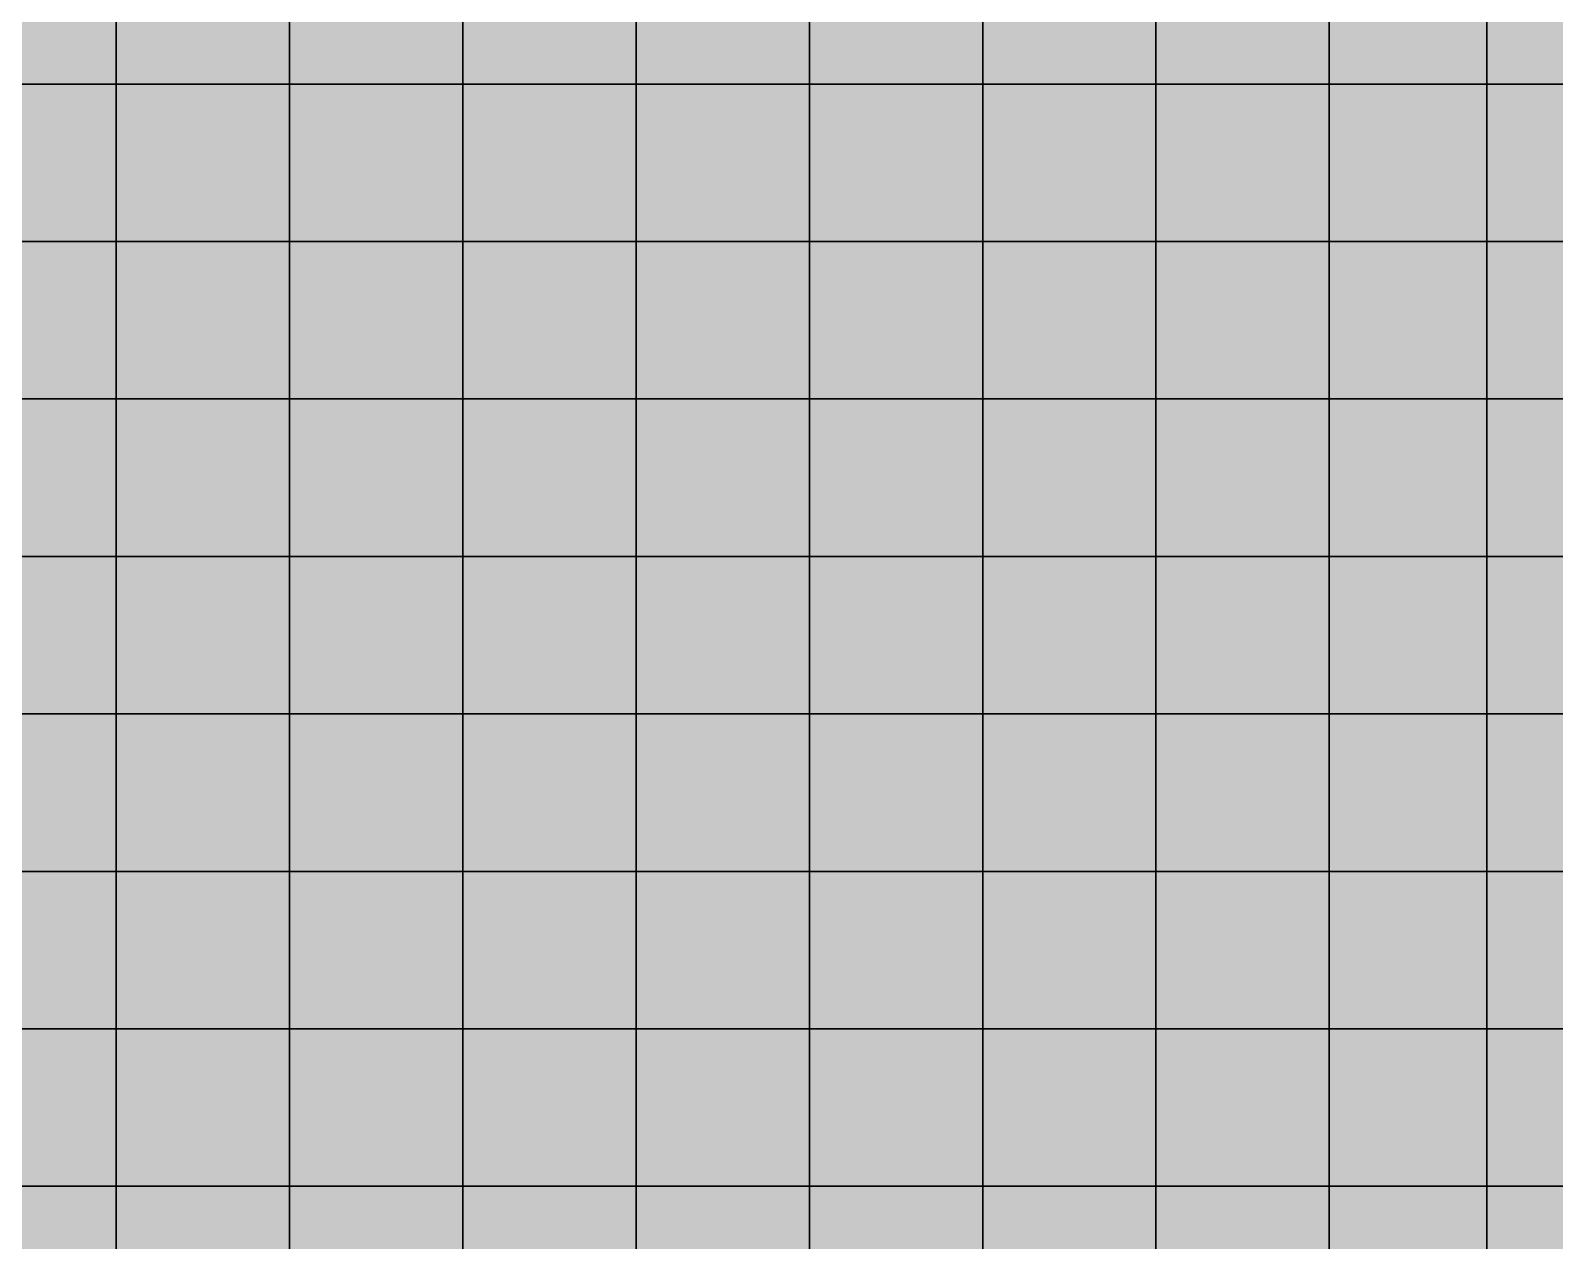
# Model space of a CAD drawing. Header units: inches. Extents: x -100 to 146, y -140 to 41.
# Drawn here: x 24.05 to 33.73, y -10.34 to -2.66 of the extents above; entities that cross this region are included whole.
import ezdxf

# ---------------------------------------------------------------- set-up
doc = ezdxf.new("R2010")
doc.units = ezdxf.units.IN
doc.header["$MEASUREMENT"] = 0
for name, color, linetype in [('Contour 1-01', 7, 'Continuous'), ('Mesh-杭ばね_陸側クレーン基礎杭', 7, 'Continuous'), ('Mesh-深層混合処理(水中)', 7, 'Continuous'), ('Mesh-陸側クレーン基礎杭(水位上)', 7, 'Continuous'), ('Undeformed Mesh-深層混合処理(水中)', 7, 'Continuous')]:
    doc.layers.add(name, color=color, linetype=linetype)

msp = doc.modelspace()

# ---------------------------------------------------------------- linework, layer by layer
at = {"color": 7, "true_color": 0xffffff, "transparency": 33554687}
for p, q in [((33.3, -2), (33.3, -3)), ((33.3, -3), (33.3, -4)), ((33.3, -3), (33.3, -3)), ((33.3, -4), (33.3, -5)), ((33.3, -4), (33.3, -4)), ((33.3, -5), (33.3, -6)), ((33.3, -5), (33.3, -5)), ((33.3, -6), (33.3, -7)), ((33.3, -6), (33.3, -6)), ((33.3, -7), (33.3, -8)), ((33.3, -7), (33.3, -7)), ((33.3, -8), (33.3, -9)), ((33.3, -8), (33.3, -8)), ((33.3, -9), (33.3, -10)), ((33.3, -9), (33.3, -9)), ((33.3, -10), (33.3, -11)), ((33.3, -10), (33.3, -10))]:
    msp.add_line(p, q, dxfattribs=at)
for points in [[(24.6, -2), (23.51, -2), (23.51, -3)], [(24.6, -2), (23.51, -3), (24.6, -3)], [(24.6, -2), (24.6, -3), (25.7, -3)], [(24.6, -2), (25.7, -3), (25.7, -2)], [(26.8, -2), (25.7, -2), (25.7, -3)], [(26.8, -2), (25.7, -3), (26.8, -3)], [(26.8, -2), (26.8, -3), (27.9, -3)], [(26.8, -2), (27.9, -3), (27.9, -2)], [(29, -2), (27.9, -2), (27.9, -3)], [(29, -2), (27.9, -3), (29, -3)], [(30.1, -2), (29, -2), (29, -3)], [(30.1, -2), (29, -3), (30.1, -3)], [(31.2, -2), (30.1, -2), (30.1, -3)], [(31.2, -2), (30.1, -3), (31.2, -3)], [(31.2, -2), (31.2, -3), (32.3, -3)], [(31.2, -2), (32.3, -3), (32.3, -2)], [(32.3, -2), (32.3, -3), (33.3, -3)], [(32.3, -2), (33.3, -3), (33.3, -2)], [(34.5, -2), (33.3, -2), (33.3, -3)], [(34.5, -2), (33.3, -3), (34.5, -3)], [(24.6, -3), (23.51, -3), (23.51, -4)], [(24.6, -3), (23.51, -4), (24.6, -4)], [(25.7, -3), (24.6, -3), (24.6, -4)], [(25.7, -3), (24.6, -4), (25.7, -4)], [(26.8, -3), (25.7, -3), (25.7, -4)], [(26.8, -3), (25.7, -4), (26.8, -4)], [(27.9, -3), (26.8, -3), (26.8, -4)], [(27.9, -3), (26.8, -4), (27.9, -4)], [(29, -3), (27.9, -3), (27.9, -4)], [(29, -3), (27.9, -4), (29, -4)], [(30.1, -3), (29, -3), (29, -4)], [(30.1, -3), (29, -4), (30.1, -4)], [(31.2, -3), (30.1, -3), (30.1, -4)], [(31.2, -3), (30.1, -4), (31.2, -4)], [(32.3, -3), (31.2, -3), (31.2, -4)], [(32.3, -3), (31.2, -4), (32.3, -4)], [(33.3, -3), (32.3, -3), (32.3, -4)], [(33.3, -3), (32.3, -4), (33.3, -4)], [(34.5, -3), (33.3, -3), (33.3, -4)], [(34.5, -3), (33.3, -4), (34.5, -4)], [(23.51, -4), (23.51, -5), (24.6, -5)], [(23.51, -4), (24.6, -5), (24.6, -4)], [(24.6, -4), (24.6, -5), (25.7, -5)], [(24.6, -4), (25.7, -5), (25.7, -4)], [(26.8, -4), (25.7, -4), (25.7, -5)], [(26.8, -4), (25.7, -5), (26.8, -5)], [(26.8, -4), (26.8, -5), (27.9, -5)], [(26.8, -4), (27.9, -5), (27.9, -4)], [(29, -4), (27.9, -4), (27.9, -5)], [(29, -4), (27.9, -5), (29, -5)], [(29, -4), (29, -5), (30.1, -5)], [(29, -4), (30.1, -5), (30.1, -4)], [(31.2, -4), (30.1, -4), (30.1, -5)], [(31.2, -4), (30.1, -5), (31.2, -5)], [(31.2, -4), (31.2, -5), (32.3, -5)], [(31.2, -4), (32.3, -5), (32.3, -4)], [(32.3, -4), (32.3, -5), (33.3, -5)], [(32.3, -4), (33.3, -5), (33.3, -4)], [(33.3, -4), (33.3, -5), (34.5, -5)], [(33.3, -4), (34.5, -5), (34.5, -4)], [(24.6, -5), (23.51, -5), (23.51, -6)], [(24.6, -5), (23.51, -6), (24.6, -6)], [(25.7, -5), (24.6, -5), (24.6, -6)], [(25.7, -5), (24.6, -6), (25.7, -6)], [(26.8, -5), (25.7, -5), (25.7, -6)], [(26.8, -5), (25.7, -6), (26.8, -6)], [(26.8, -5), (26.8, -6), (27.9, -6)], [(26.8, -5), (27.9, -6), (27.9, -5)], [(29, -5), (27.9, -5), (27.9, -6)], [(29, -5), (27.9, -6), (29, -6)], [(30.1, -5), (29, -5), (29, -6)], [(30.1, -5), (29, -6), (30.1, -6)], [(31.2, -5), (30.1, -5), (30.1, -6)], [(31.2, -5), (30.1, -6), (31.2, -6)], [(32.3, -5), (31.2, -5), (31.2, -6)], [(32.3, -5), (31.2, -6), (32.3, -6)], [(33.3, -5), (32.3, -5), (32.3, -6)], [(33.3, -5), (32.3, -6), (33.3, -6)], [(34.5, -5), (33.3, -5), (33.3, -6)], [(34.5, -5), (33.3, -6), (34.5, -6)], [(24.6, -6), (23.51, -6), (23.51, -7)], [(24.6, -6), (23.51, -7), (24.6, -7)], [(25.7, -6), (24.6, -6), (24.6, -7)], [(25.7, -6), (24.6, -7), (25.7, -7)], [(26.8, -6), (25.7, -6), (25.7, -7)], [(26.8, -6), (25.7, -7), (26.8, -7)], [(26.8, -6), (26.8, -7), (27.9, -7)], [(26.8, -6), (27.9, -7), (27.9, -6)], [(29, -6), (27.9, -6), (27.9, -7)], [(29, -6), (27.9, -7), (29, -7)], [(30.1, -6), (29, -6), (29, -7)], [(30.1, -6), (29, -7), (30.1, -7)], [(31.2, -6), (30.1, -6), (30.1, -7)], [(31.2, -6), (30.1, -7), (31.2, -7)], [(32.3, -6), (31.2, -6), (31.2, -7)], [(32.3, -6), (31.2, -7), (32.3, -7)], [(33.3, -6), (32.3, -6), (32.3, -7)], [(33.3, -6), (32.3, -7), (33.3, -7)], [(34.5, -6), (33.3, -6), (33.3, -7)], [(34.5, -6), (33.3, -7), (34.5, -7)], [(24.6, -7), (23.51, -7), (23.51, -8)], [(24.6, -7), (23.51, -8), (24.6, -8)], [(25.7, -7), (24.6, -7), (24.6, -8)], [(25.7, -7), (24.6, -8), (25.7, -8)], [(26.8, -7), (25.7, -7), (25.7, -8)], [(26.8, -7), (25.7, -8), (26.8, -8)], [(26.8, -7), (26.8, -8), (27.9, -8)], [(26.8, -7), (27.9, -8), (27.9, -7)], [(29, -7), (27.9, -7), (27.9, -8)], [(29, -7), (27.9, -8), (29, -8)], [(30.1, -7), (29, -7), (29, -8)], [(30.1, -7), (29, -8), (30.1, -8)], [(30.1, -7), (30.1, -8), (31.2, -8)], [(30.1, -7), (31.2, -8), (31.2, -7)], [(31.2, -7), (31.2, -8), (32.3, -8)], [(31.2, -7), (32.3, -8), (32.3, -7)], [(33.3, -7), (32.3, -7), (32.3, -8)], [(33.3, -7), (32.3, -8), (33.3, -8)], [(34.5, -7), (33.3, -7), (33.3, -8)], [(34.5, -7), (33.3, -8), (34.5, -8)], [(24.6, -8), (23.51, -8), (23.51, -9)], [(24.6, -8), (23.51, -9), (24.6, -9)], [(25.7, -8), (24.6, -8), (24.6, -9)], [(25.7, -8), (24.6, -9), (25.7, -9)], [(26.8, -8), (25.7, -8), (25.7, -9)], [(26.8, -8), (25.7, -9), (26.8, -9)], [(27.9, -8), (26.8, -8), (26.8, -9)], [(27.9, -8), (26.8, -9), (27.9, -9)], [(29, -8), (27.9, -8), (27.9, -9)], [(29, -8), (27.9, -9), (29, -9)], [(30.1, -8), (29, -8), (29, -9)], [(30.1, -8), (29, -9), (30.1, -9)], [(30.1, -8), (30.1, -9), (31.2, -9)], [(30.1, -8), (31.2, -9), (31.2, -8)], [(32.3, -8), (31.2, -8), (31.2, -9)], [(32.3, -8), (31.2, -9), (32.3, -9)], [(33.3, -8), (32.3, -8), (32.3, -9)], [(33.3, -8), (32.3, -9), (33.3, -9)], [(34.5, -8), (33.3, -8), (33.3, -9)], [(34.5, -8), (33.3, -9), (34.5, -9)], [(24.6, -9), (23.51, -9), (23.51, -10)], [(24.6, -9), (23.51, -10), (24.6, -10)], [(25.7, -9), (24.6, -9), (24.6, -10)], [(25.7, -9), (24.6, -10), (25.7, -10)], [(26.8, -9), (25.7, -9), (25.7, -10)], [(26.8, -9), (25.7, -10), (26.8, -10)], [(26.8, -9), (26.8, -10), (27.9, -10)], [(26.8, -9), (27.9, -10), (27.9, -9)], [(29, -9), (27.9, -9), (27.9, -10)], [(29, -9), (27.9, -10), (29, -10)], [(30.1, -9), (29, -9), (29, -10)], [(30.1, -9), (29, -10), (30.1, -10)], [(30.1, -9), (30.1, -10), (31.2, -10)], [(30.1, -9), (31.2, -10), (31.2, -9)], [(31.2, -9), (31.2, -10), (32.3, -10)], [(31.2, -9), (32.3, -10), (32.3, -9)], [(33.3, -9), (32.3, -9), (32.3, -10)], [(33.3, -9), (32.3, -10), (33.3, -10)], [(34.5, -9), (33.3, -9), (33.3, -10)], [(34.5, -9), (33.3, -10), (34.5, -10)], [(23.51, -10), (23.51, -11), (24.6, -11)], [(23.51, -10), (24.6, -11), (24.6, -10)], [(24.6, -10), (24.6, -11), (25.7, -11)], [(24.6, -10), (25.7, -11), (25.7, -10)], [(26.8, -10), (25.7, -10), (25.7, -11)], [(26.8, -10), (25.7, -11), (26.8, -11)], [(26.8, -10), (26.8, -11), (27.9, -11)], [(26.8, -10), (27.9, -11), (27.9, -10)], [(29, -10), (27.9, -10), (27.9, -11)], [(29, -10), (27.9, -11), (29, -11)], [(29, -10), (29, -11), (30.1, -11)], [(29, -10), (30.1, -11), (30.1, -10)], [(30.1, -10), (30.1, -11), (31.2, -11)], [(30.1, -10), (31.2, -11), (31.2, -10)], [(31.2, -10), (31.2, -11), (32.3, -11)], [(31.2, -10), (32.3, -11), (32.3, -10)], [(32.3, -10), (32.3, -11), (33.3, -11)], [(32.3, -10), (33.3, -11), (33.3, -10)], [(33.3, -10), (33.3, -11), (34.5, -11)], [(33.3, -10), (34.5, -11), (34.5, -10)]]:
    msp.add_solid(points, dxfattribs=at)
at = {"layer": 'Contour 1-01', "color": 5, "true_color": 0x0000ff}
for points in [[(24.6, -2), (23.51, -2), (23.51, -3)], [(24.6, -2), (23.51, -3), (24.6, -3)], [(24.6, -2), (24.6, -3), (25.7, -3)], [(24.6, -2), (25.7, -3), (25.7, -2)], [(26.8, -2), (25.7, -2), (25.7, -3)], [(26.8, -2), (25.7, -3), (26.8, -3)], [(26.8, -2), (26.8, -3), (27.9, -3)], [(26.8, -2), (27.9, -3), (27.9, -2)], [(29, -2), (27.9, -2), (27.9, -3)], [(29, -2), (27.9, -3), (29, -3)], [(30.1, -2), (29, -2), (29, -3)], [(30.1, -2), (29, -3), (30.1, -3)], [(31.2, -2), (30.1, -2), (30.1, -3)], [(31.2, -2), (30.1, -3), (31.2, -3)], [(31.2, -2), (31.2, -3), (32.3, -3)], [(31.2, -2), (32.3, -3), (32.3, -2)], [(32.3, -2), (32.3, -3), (33.3, -3)], [(32.3, -2), (33.3, -3), (33.3, -2)], [(34.5, -2), (33.3, -2), (33.3, -3)], [(34.5, -2), (33.3, -3), (34.5, -3)], [(24.6, -3), (23.51, -3), (23.51, -4)], [(24.6, -3), (23.51, -4), (24.6, -4)], [(25.7, -3), (24.6, -3), (24.6, -4)], [(25.7, -3), (24.6, -4), (25.7, -4)], [(26.8, -3), (25.7, -3), (25.7, -4)], [(26.8, -3), (25.7, -4), (26.8, -4)], [(27.9, -3), (26.8, -3), (26.8, -4)], [(27.9, -3), (26.8, -4), (27.9, -4)], [(29, -3), (27.9, -3), (27.9, -4)], [(29, -3), (27.9, -4), (29, -4)], [(30.1, -3), (29, -3), (29, -4)], [(30.1, -3), (29, -4), (30.1, -4)], [(31.2, -3), (30.1, -3), (30.1, -4)], [(31.2, -3), (30.1, -4), (31.2, -4)], [(32.3, -3), (31.2, -3), (31.2, -4)], [(32.3, -3), (31.2, -4), (32.3, -4)], [(33.3, -3), (32.3, -3), (32.3, -4)], [(33.3, -3), (32.3, -4), (33.3, -4)], [(34.5, -3), (33.3, -3), (33.3, -4)], [(34.5, -3), (33.3, -4), (34.5, -4)], [(23.51, -4), (23.51, -5), (24.6, -5)], [(23.51, -4), (24.6, -5), (24.6, -4)], [(24.6, -4), (24.6, -5), (25.7, -5)], [(24.6, -4), (25.7, -5), (25.7, -4)], [(26.8, -4), (25.7, -4), (25.7, -5)], [(26.8, -4), (25.7, -5), (26.8, -5)], [(26.8, -4), (26.8, -5), (27.9, -5)], [(26.8, -4), (27.9, -5), (27.9, -4)], [(29, -4), (27.9, -4), (27.9, -5)], [(29, -4), (27.9, -5), (29, -5)], [(29, -4), (29, -5), (30.1, -5)], [(29, -4), (30.1, -5), (30.1, -4)], [(31.2, -4), (30.1, -4), (30.1, -5)], [(31.2, -4), (30.1, -5), (31.2, -5)], [(31.2, -4), (31.2, -5), (32.3, -5)], [(31.2, -4), (32.3, -5), (32.3, -4)], [(32.3, -4), (32.3, -5), (33.3, -5)], [(32.3, -4), (33.3, -5), (33.3, -4)], [(33.3, -4), (33.3, -5), (34.5, -5)], [(33.3, -4), (34.5, -5), (34.5, -4)], [(24.6, -5), (23.51, -5), (23.51, -6)], [(24.6, -5), (23.51, -6), (24.6, -6)], [(25.7, -5), (24.6, -5), (24.6, -6)], [(25.7, -5), (24.6, -6), (25.7, -6)], [(26.8, -5), (25.7, -5), (25.7, -6)], [(26.8, -5), (25.7, -6), (26.8, -6)], [(26.8, -5), (26.8, -6), (27.9, -6)], [(26.8, -5), (27.9, -6), (27.9, -5)], [(29, -5), (27.9, -5), (27.9, -6)], [(29, -5), (27.9, -6), (29, -6)], [(30.1, -5), (29, -5), (29, -6)], [(30.1, -5), (29, -6), (30.1, -6)], [(31.2, -5), (30.1, -5), (30.1, -6)], [(31.2, -5), (30.1, -6), (31.2, -6)], [(32.3, -5), (31.2, -5), (31.2, -6)], [(32.3, -5), (31.2, -6), (32.3, -6)], [(33.3, -5), (32.3, -5), (32.3, -6)], [(33.3, -5), (32.3, -6), (33.3, -6)], [(34.5, -5), (33.3, -5), (33.3, -6)], [(34.5, -5), (33.3, -6), (34.5, -6)], [(24.6, -6), (23.51, -6), (23.51, -7)], [(24.6, -6), (23.51, -7), (24.6, -7)], [(25.7, -6), (24.6, -6), (24.6, -7)], [(25.7, -6), (24.6, -7), (25.7, -7)], [(26.8, -6), (25.7, -6), (25.7, -7)], [(26.8, -6), (25.7, -7), (26.8, -7)], [(26.8, -6), (26.8, -7), (27.9, -7)], [(26.8, -6), (27.9, -7), (27.9, -6)], [(29, -6), (27.9, -6), (27.9, -7)], [(29, -6), (27.9, -7), (29, -7)], [(30.1, -6), (29, -6), (29, -7)], [(30.1, -6), (29, -7), (30.1, -7)], [(31.2, -6), (30.1, -6), (30.1, -7)], [(31.2, -6), (30.1, -7), (31.2, -7)], [(32.3, -6), (31.2, -6), (31.2, -7)], [(32.3, -6), (31.2, -7), (32.3, -7)], [(33.3, -6), (32.3, -6), (32.3, -7)], [(33.3, -6), (32.3, -7), (33.3, -7)], [(34.5, -6), (33.3, -6), (33.3, -7)], [(34.5, -6), (33.3, -7), (34.5, -7)], [(24.6, -7), (23.51, -7), (23.51, -8)], [(24.6, -7), (23.51, -8), (24.6, -8)], [(25.7, -7), (24.6, -7), (24.6, -8)], [(25.7, -7), (24.6, -8), (25.7, -8)], [(26.8, -7), (25.7, -7), (25.7, -8)], [(26.8, -7), (25.7, -8), (26.8, -8)], [(26.8, -7), (26.8, -8), (27.9, -8)], [(26.8, -7), (27.9, -8), (27.9, -7)], [(29, -7), (27.9, -7), (27.9, -8)], [(29, -7), (27.9, -8), (29, -8)], [(30.1, -7), (29, -7), (29, -8)], [(30.1, -7), (29, -8), (30.1, -8)], [(30.1, -7), (30.1, -8), (31.2, -8)], [(30.1, -7), (31.2, -8), (31.2, -7)], [(31.2, -7), (31.2, -8), (32.3, -8)], [(31.2, -7), (32.3, -8), (32.3, -7)], [(33.3, -7), (32.3, -7), (32.3, -8)], [(33.3, -7), (32.3, -8), (33.3, -8)], [(34.5, -7), (33.3, -7), (33.3, -8)], [(34.5, -7), (33.3, -8), (34.5, -8)], [(24.6, -8), (23.51, -8), (23.51, -9)], [(24.6, -8), (23.51, -9), (24.6, -9)], [(25.7, -8), (24.6, -8), (24.6, -9)], [(25.7, -8), (24.6, -9), (25.7, -9)], [(26.8, -8), (25.7, -8), (25.7, -9)], [(26.8, -8), (25.7, -9), (26.8, -9)], [(27.9, -8), (26.8, -8), (26.8, -9)], [(27.9, -8), (26.8, -9), (27.9, -9)], [(29, -8), (27.9, -8), (27.9, -9)], [(29, -8), (27.9, -9), (29, -9)], [(30.1, -8), (29, -8), (29, -9)], [(30.1, -8), (29, -9), (30.1, -9)], [(30.1, -8), (30.1, -9), (31.2, -9)], [(30.1, -8), (31.2, -9), (31.2, -8)], [(32.3, -8), (31.2, -8), (31.2, -9)], [(32.3, -8), (31.2, -9), (32.3, -9)], [(33.3, -8), (32.3, -8), (32.3, -9)], [(33.3, -8), (32.3, -9), (33.3, -9)], [(34.5, -8), (33.3, -8), (33.3, -9)], [(34.5, -8), (33.3, -9), (34.5, -9)], [(24.6, -9), (23.51, -9), (23.51, -10)], [(24.6, -9), (23.51, -10), (24.6, -10)], [(25.7, -9), (24.6, -9), (24.6, -10)], [(25.7, -9), (24.6, -10), (25.7, -10)], [(26.8, -9), (25.7, -9), (25.7, -10)], [(26.8, -9), (25.7, -10), (26.8, -10)], [(26.8, -9), (26.8, -10), (27.9, -10)], [(26.8, -9), (27.9, -10), (27.9, -9)], [(29, -9), (27.9, -9), (27.9, -10)], [(29, -9), (27.9, -10), (29, -10)], [(30.1, -9), (29, -9), (29, -10)], [(30.1, -9), (29, -10), (30.1, -10)], [(30.1, -9), (30.1, -10), (31.2, -10)], [(30.1, -9), (31.2, -10), (31.2, -9)], [(31.2, -9), (31.2, -10), (32.3, -10)], [(31.2, -9), (32.3, -10), (32.3, -9)], [(33.3, -9), (32.3, -9), (32.3, -10)], [(33.3, -9), (32.3, -10), (33.3, -10)], [(34.5, -9), (33.3, -9), (33.3, -10)], [(34.5, -9), (33.3, -10), (34.5, -10)], [(23.51, -10), (23.51, -11), (24.6, -11)], [(23.51, -10), (24.6, -11), (24.6, -10)], [(24.6, -10), (24.6, -11), (25.7, -11)], [(24.6, -10), (25.7, -11), (25.7, -10)], [(26.8, -10), (25.7, -10), (25.7, -11)], [(26.8, -10), (25.7, -11), (26.8, -11)], [(26.8, -10), (26.8, -11), (27.9, -11)], [(26.8, -10), (27.9, -11), (27.9, -10)], [(29, -10), (27.9, -10), (27.9, -11)], [(29, -10), (27.9, -11), (29, -11)], [(29, -10), (29, -11), (30.1, -11)], [(29, -10), (30.1, -11), (30.1, -10)], [(30.1, -10), (30.1, -11), (31.2, -11)], [(30.1, -10), (31.2, -11), (31.2, -10)], [(31.2, -10), (31.2, -11), (32.3, -11)], [(31.2, -10), (32.3, -11), (32.3, -10)], [(32.3, -10), (32.3, -11), (33.3, -11)], [(32.3, -10), (33.3, -11), (33.3, -10)], [(33.3, -10), (33.3, -11), (34.5, -11)], [(33.3, -10), (34.5, -11), (34.5, -10)]]:
    msp.add_solid(points, dxfattribs=at)
at = {"layer": 'Mesh-杭ばね_陸側クレーン基礎杭', "color": 18, "true_color": 0x000000, "transparency": 33554559}
for p, q in [((33.3, -3), (33.3, -3)), ((33.3, -4), (33.3, -4)), ((33.3, -5), (33.3, -5)), ((33.3, -6), (33.3, -6)), ((33.3, -7), (33.3, -7)), ((33.3, -8), (33.3, -8)), ((33.3, -9), (33.3, -9)), ((33.3, -10), (33.3, -10))]:
    msp.add_line(p, q, dxfattribs=at)
at = {"layer": 'Mesh-深層混合処理(水中)', "color": 18, "true_color": 0x000000, "transparency": 33554559}
for p, q in [((24.6, -3), (24.6, -2)), ((24.6, -2), (24.6, -3)), ((25.7, -3), (25.7, -2)), ((25.7, -2), (25.7, -3)), ((26.8, -3), (26.8, -2)), ((26.8, -2), (26.8, -3)), ((27.9, -3), (27.9, -2)), ((27.9, -2), (27.9, -3)), ((29, -3), (29, -2)), ((29, -2), (29, -3)), ((30.1, -3), (30.1, -2)), ((30.1, -2), (30.1, -3)), ((31.2, -3), (31.2, -2)), ((31.2, -2), (31.2, -3)), ((32.3, -3), (32.3, -2)), ((32.3, -2), (32.3, -3)), ((33.3, -3), (33.3, -2)), ((33.3, -2), (33.3, -3)), ((24.6, -3), (23.51, -3)), ((23.51, -3), (24.6, -3)), ((24.6, -4), (24.6, -3)), ((25.7, -3), (24.6, -3)), ((24.6, -3), (24.6, -4)), ((24.6, -3), (25.7, -3)), ((25.7, -4), (25.7, -3)), ((26.8, -3), (25.7, -3)), ((25.7, -3), (25.7, -4)), ((25.7, -3), (26.8, -3)), ((26.8, -4), (26.8, -3)), ((27.9, -3), (26.8, -3)), ((26.8, -3), (26.8, -4)), ((26.8, -3), (27.9, -3)), ((27.9, -4), (27.9, -3)), ((29, -3), (27.9, -3)), ((27.9, -3), (27.9, -4)), ((27.9, -3), (29, -3)), ((29, -4), (29, -3)), ((30.1, -3), (29, -3)), ((29, -3), (29, -4)), ((29, -3), (30.1, -3)), ((30.1, -4), (30.1, -3)), ((31.2, -3), (30.1, -3)), ((30.1, -3), (30.1, -4)), ((30.1, -3), (31.2, -3)), ((31.2, -4), (31.2, -3)), ((32.3, -3), (31.2, -3)), ((31.2, -3), (31.2, -4)), ((31.2, -3), (32.3, -3)), ((32.3, -4), (32.3, -3)), ((33.3, -3), (32.3, -3)), ((32.3, -3), (32.3, -4)), ((32.3, -3), (33.3, -3)), ((33.3, -4), (33.3, -3)), ((34.5, -3), (33.3, -3)), ((33.3, -3), (33.3, -4)), ((33.3, -3), (34.5, -3)), ((24.6, -4), (23.51, -4)), ((23.51, -4), (24.6, -4)), ((24.6, -5), (24.6, -4)), ((24.6, -4), (24.6, -5)), ((25.7, -4), (24.6, -4)), ((24.6, -4), (25.7, -4)), ((25.7, -5), (25.7, -4)), ((26.8, -4), (25.7, -4)), ((25.7, -4), (25.7, -5)), ((25.7, -4), (26.8, -4)), ((26.8, -5), (26.8, -4)), ((26.8, -4), (26.8, -5)), ((27.9, -4), (26.8, -4)), ((26.8, -4), (27.9, -4)), ((27.9, -5), (27.9, -4)), ((29, -4), (27.9, -4)), ((27.9, -4), (27.9, -5)), ((27.9, -4), (29, -4)), ((29, -5), (29, -4)), ((29, -4), (30.1, -4)), ((29, -4), (29, -5)), ((30.1, -4), (29, -4)), ((30.1, -5), (30.1, -4)), ((31.2, -4), (30.1, -4)), ((30.1, -4), (30.1, -5)), ((30.1, -4), (31.2, -4)), ((31.2, -5), (31.2, -4)), ((31.2, -4), (31.2, -5)), ((32.3, -4), (31.2, -4)), ((31.2, -4), (32.3, -4)), ((32.3, -5), (32.3, -4)), ((32.3, -4), (32.3, -5)), ((33.3, -4), (32.3, -4)), ((32.3, -4), (33.3, -4)), ((33.3, -5), (33.3, -4)), ((33.3, -4), (33.3, -5)), ((34.5, -4), (33.3, -4)), ((33.3, -4), (34.5, -4)), ((23.51, -5), (24.6, -5)), ((24.6, -5), (23.51, -5)), ((24.6, -6), (24.6, -5)), ((25.7, -5), (24.6, -5)), ((24.6, -5), (24.6, -6)), ((24.6, -5), (25.7, -5)), ((25.7, -6), (25.7, -5)), ((26.8, -5), (25.7, -5)), ((25.7, -5), (25.7, -6)), ((25.7, -5), (26.8, -5)), ((26.8, -6), (26.8, -5)), ((26.8, -5), (26.8, -6)), ((27.9, -5), (26.8, -5)), ((26.8, -5), (27.9, -5)), ((27.9, -6), (27.9, -5)), ((29, -5), (27.9, -5)), ((27.9, -5), (27.9, -6)), ((27.9, -5), (29, -5)), ((29, -6), (29, -5)), ((30.1, -5), (29, -5)), ((29, -5), (29, -6)), ((29, -5), (30.1, -5)), ((30.1, -6), (30.1, -5)), ((31.2, -5), (30.1, -5)), ((30.1, -5), (30.1, -6)), ((30.1, -5), (31.2, -5)), ((31.2, -6), (31.2, -5)), ((32.3, -5), (31.2, -5)), ((31.2, -5), (31.2, -6)), ((31.2, -5), (32.3, -5)), ((32.3, -6), (32.3, -5)), ((33.3, -5), (32.3, -5)), ((32.3, -5), (32.3, -6)), ((32.3, -5), (33.3, -5)), ((33.3, -6), (33.3, -5)), ((34.5, -5), (33.3, -5)), ((33.3, -5), (33.3, -6)), ((33.3, -5), (34.5, -5)), ((24.6, -6), (23.51, -6)), ((23.51, -6), (24.6, -6)), ((24.6, -7), (24.6, -6)), ((25.7, -6), (24.6, -6)), ((24.6, -6), (24.6, -7)), ((24.6, -6), (25.7, -6)), ((25.7, -7), (25.7, -6)), ((26.8, -6), (25.7, -6)), ((25.7, -6), (25.7, -7)), ((25.7, -6), (26.8, -6)), ((26.8, -7), (26.8, -6)), ((26.8, -6), (26.8, -7)), ((27.9, -6), (26.8, -6)), ((26.8, -6), (27.9, -6)), ((27.9, -7), (27.9, -6)), ((29, -6), (27.9, -6)), ((27.9, -6), (27.9, -7)), ((27.9, -6), (29, -6)), ((29, -7), (29, -6)), ((30.1, -6), (29, -6)), ((29, -6), (29, -7)), ((29, -6), (30.1, -6)), ((30.1, -7), (30.1, -6)), ((31.2, -6), (30.1, -6)), ((30.1, -6), (30.1, -7)), ((30.1, -6), (31.2, -6)), ((31.2, -7), (31.2, -6)), ((32.3, -6), (31.2, -6)), ((31.2, -6), (31.2, -7)), ((31.2, -6), (32.3, -6)), ((32.3, -7), (32.3, -6)), ((33.3, -6), (32.3, -6)), ((32.3, -6), (32.3, -7)), ((32.3, -6), (33.3, -6)), ((33.3, -7), (33.3, -6)), ((34.5, -6), (33.3, -6)), ((33.3, -6), (33.3, -7)), ((33.3, -6), (34.5, -6)), ((24.6, -7), (23.51, -7)), ((23.51, -7), (24.6, -7)), ((24.6, -8), (24.6, -7)), ((25.7, -7), (24.6, -7)), ((24.6, -7), (24.6, -8)), ((24.6, -7), (25.7, -7)), ((25.7, -8), (25.7, -7)), ((26.8, -7), (25.7, -7)), ((25.7, -7), (25.7, -8)), ((25.7, -7), (26.8, -7)), ((26.8, -8), (26.8, -7)), ((26.8, -7), (26.8, -8)), ((27.9, -7), (26.8, -7)), ((26.8, -7), (27.9, -7)), ((27.9, -8), (27.9, -7)), ((29, -7), (27.9, -7)), ((27.9, -7), (27.9, -8)), ((27.9, -7), (29, -7)), ((29, -8), (29, -7)), ((30.1, -7), (29, -7)), ((29, -7), (29, -8)), ((29, -7), (30.1, -7)), ((30.1, -8), (30.1, -7)), ((30.1, -7), (31.2, -7)), ((30.1, -7), (30.1, -8)), ((31.2, -7), (30.1, -7)), ((31.2, -8), (31.2, -7)), ((31.2, -7), (31.2, -8)), ((32.3, -7), (31.2, -7)), ((31.2, -7), (32.3, -7)), ((32.3, -8), (32.3, -7)), ((33.3, -7), (32.3, -7)), ((32.3, -7), (32.3, -8)), ((32.3, -7), (33.3, -7)), ((33.3, -8), (33.3, -7)), ((34.5, -7), (33.3, -7)), ((33.3, -7), (33.3, -8)), ((33.3, -7), (34.5, -7)), ((24.6, -8), (23.51, -8)), ((23.51, -8), (24.6, -8)), ((24.6, -9), (24.6, -8)), ((24.6, -8), (25.7, -8)), ((25.7, -8), (24.6, -8)), ((24.6, -8), (24.6, -9)), ((25.7, -9), (25.7, -8)), ((26.8, -8), (25.7, -8)), ((25.7, -8), (25.7, -9)), ((25.7, -8), (26.8, -8)), ((26.8, -9), (26.8, -8)), ((27.9, -8), (26.8, -8)), ((26.8, -8), (26.8, -9)), ((26.8, -8), (27.9, -8)), ((27.9, -9), (27.9, -8)), ((29, -8), (27.9, -8)), ((27.9, -8), (27.9, -9)), ((27.9, -8), (29, -8)), ((29, -9), (29, -8)), ((30.1, -8), (29, -8)), ((29, -8), (29, -9)), ((29, -8), (30.1, -8)), ((30.1, -9), (30.1, -8)), ((30.1, -8), (30.1, -9)), ((31.2, -8), (30.1, -8)), ((30.1, -8), (31.2, -8)), ((31.2, -9), (31.2, -8)), ((32.3, -8), (31.2, -8)), ((31.2, -8), (31.2, -9)), ((31.2, -8), (32.3, -8)), ((32.3, -9), (32.3, -8)), ((33.3, -8), (32.3, -8)), ((32.3, -8), (32.3, -9)), ((32.3, -8), (33.3, -8)), ((33.3, -9), (33.3, -8)), ((34.5, -8), (33.3, -8)), ((33.3, -8), (33.3, -9)), ((33.3, -8), (34.5, -8)), ((24.6, -9), (23.51, -9)), ((23.51, -9), (24.6, -9)), ((24.6, -10), (24.6, -9)), ((25.7, -9), (24.6, -9)), ((24.6, -9), (24.6, -10)), ((24.6, -9), (25.7, -9)), ((25.7, -10), (25.7, -9)), ((26.8, -9), (25.7, -9)), ((25.7, -9), (25.7, -10)), ((25.7, -9), (26.8, -9)), ((26.8, -10), (26.8, -9)), ((26.8, -9), (26.8, -10)), ((27.9, -9), (26.8, -9)), ((26.8, -9), (27.9, -9)), ((27.9, -10), (27.9, -9)), ((29, -9), (27.9, -9)), ((27.9, -9), (27.9, -10)), ((27.9, -9), (29, -9)), ((29, -10), (29, -9)), ((30.1, -9), (29, -9)), ((29, -9), (29, -10)), ((29, -9), (30.1, -9)), ((30.1, -10), (30.1, -9)), ((30.1, -9), (30.1, -10)), ((31.2, -9), (30.1, -9)), ((30.1, -9), (31.2, -9)), ((31.2, -10), (31.2, -9)), ((31.2, -9), (31.2, -10)), ((32.3, -9), (31.2, -9)), ((31.2, -9), (32.3, -9)), ((32.3, -10), (32.3, -9)), ((33.3, -9), (32.3, -9)), ((32.3, -9), (32.3, -10)), ((32.3, -9), (33.3, -9)), ((33.3, -10), (33.3, -9)), ((34.5, -9), (33.3, -9)), ((33.3, -9), (33.3, -10)), ((33.3, -9), (34.5, -9)), ((24.6, -10), (23.51, -10)), ((23.51, -10), (24.6, -10)), ((24.6, -11), (24.6, -10)), ((24.6, -10), (24.6, -11)), ((25.7, -10), (24.6, -10)), ((24.6, -10), (25.7, -10)), ((25.7, -11), (25.7, -10)), ((26.8, -10), (25.7, -10)), ((25.7, -10), (25.7, -11)), ((25.7, -10), (26.8, -10)), ((26.8, -11), (26.8, -10)), ((26.8, -10), (26.8, -11)), ((27.9, -10), (26.8, -10)), ((26.8, -10), (27.9, -10)), ((27.9, -11), (27.9, -10)), ((29, -10), (27.9, -10)), ((27.9, -10), (27.9, -11)), ((27.9, -10), (29, -10)), ((29, -11), (29, -10)), ((29, -10), (29, -11)), ((30.1, -10), (29, -10)), ((29, -10), (30.1, -10)), ((30.1, -11), (30.1, -10)), ((30.1, -10), (30.1, -11)), ((31.2, -10), (30.1, -10)), ((30.1, -10), (31.2, -10)), ((31.2, -11), (31.2, -10)), ((31.2, -10), (32.3, -10)), ((31.2, -10), (31.2, -11)), ((32.3, -10), (31.2, -10)), ((32.3, -11), (32.3, -10)), ((32.3, -10), (32.3, -11)), ((33.3, -10), (32.3, -10)), ((32.3, -10), (33.3, -10)), ((33.3, -11), (33.3, -10)), ((33.3, -10), (33.3, -11)), ((34.5, -10), (33.3, -10)), ((33.3, -10), (34.5, -10))]:
    msp.add_line(p, q, dxfattribs=at)
at = {"layer": 'Mesh-陸側クレーン基礎杭(水位上)', "color": 18, "true_color": 0x000000, "transparency": 33554559}
for p, q in [((33.3, -2), (33.3, -3)), ((33.3, -3), (33.3, -4)), ((33.3, -4), (33.3, -5)), ((33.3, -5), (33.3, -6)), ((33.3, -6), (33.3, -7)), ((33.3, -7), (33.3, -8)), ((33.3, -8), (33.3, -9)), ((33.3, -9), (33.3, -10)), ((33.3, -10), (33.3, -11))]:
    msp.add_line(p, q, dxfattribs=at)
at = {"layer": 'Undeformed Mesh-深層混合処理(水中)', "color": 8, "true_color": 0x808080, "transparency": 33554687}
for p, q in [((24.6, -3), (24.6, -2)), ((24.6, -2), (24.6, -3)), ((25.7, -3), (25.7, -2)), ((25.7, -2), (25.7, -3)), ((26.8, -3), (26.8, -2)), ((26.8, -2), (26.8, -3)), ((27.9, -3), (27.9, -2)), ((27.9, -2), (27.9, -3)), ((29, -3), (29, -2)), ((29, -2), (29, -3)), ((30.1, -3), (30.1, -2)), ((30.1, -2), (30.1, -3)), ((31.2, -3), (31.2, -2)), ((31.2, -2), (31.2, -3)), ((32.3, -3), (32.3, -2)), ((32.3, -2), (32.3, -3)), ((33.3, -3), (33.3, -2)), ((33.3, -2), (33.3, -3)), ((24.6, -3), (23.51, -3)), ((23.51, -3), (24.6, -3)), ((24.6, -4), (24.6, -3)), ((25.7, -3), (24.6, -3)), ((24.6, -3), (24.6, -4)), ((24.6, -3), (25.7, -3)), ((25.7, -4), (25.7, -3)), ((26.8, -3), (25.7, -3)), ((25.7, -3), (25.7, -4)), ((25.7, -3), (26.8, -3)), ((26.8, -4), (26.8, -3)), ((27.9, -3), (26.8, -3)), ((26.8, -3), (26.8, -4)), ((26.8, -3), (27.9, -3)), ((27.9, -4), (27.9, -3)), ((29, -3), (27.9, -3)), ((27.9, -3), (27.9, -4)), ((27.9, -3), (29, -3)), ((29, -4), (29, -3)), ((30.1, -3), (29, -3)), ((29, -3), (29, -4)), ((29, -3), (30.1, -3)), ((30.1, -4), (30.1, -3)), ((31.2, -3), (30.1, -3)), ((30.1, -3), (30.1, -4)), ((30.1, -3), (31.2, -3)), ((31.2, -4), (31.2, -3)), ((32.3, -3), (31.2, -3)), ((31.2, -3), (31.2, -4)), ((31.2, -3), (32.3, -3)), ((32.3, -4), (32.3, -3)), ((33.3, -3), (32.3, -3)), ((32.3, -3), (32.3, -4)), ((32.3, -3), (33.3, -3)), ((33.3, -4), (33.3, -3)), ((34.5, -3), (33.3, -3)), ((33.3, -3), (33.3, -4)), ((33.3, -3), (34.5, -3)), ((24.6, -4), (23.51, -4)), ((23.51, -4), (24.6, -4)), ((24.6, -5), (24.6, -4)), ((24.6, -4), (24.6, -5)), ((25.7, -4), (24.6, -4)), ((24.6, -4), (25.7, -4)), ((25.7, -5), (25.7, -4)), ((26.8, -4), (25.7, -4)), ((25.7, -4), (25.7, -5)), ((25.7, -4), (26.8, -4)), ((26.8, -5), (26.8, -4)), ((26.8, -4), (26.8, -5)), ((27.9, -4), (26.8, -4)), ((26.8, -4), (27.9, -4)), ((27.9, -5), (27.9, -4)), ((29, -4), (27.9, -4)), ((27.9, -4), (27.9, -5)), ((27.9, -4), (29, -4)), ((29, -5), (29, -4)), ((29, -4), (30.1, -4)), ((29, -4), (29, -5)), ((30.1, -4), (29, -4)), ((30.1, -5), (30.1, -4)), ((31.2, -4), (30.1, -4)), ((30.1, -4), (30.1, -5)), ((30.1, -4), (31.2, -4)), ((31.2, -5), (31.2, -4)), ((31.2, -4), (31.2, -5)), ((32.3, -4), (31.2, -4)), ((31.2, -4), (32.3, -4)), ((32.3, -5), (32.3, -4)), ((32.3, -4), (32.3, -5)), ((33.3, -4), (32.3, -4)), ((32.3, -4), (33.3, -4)), ((33.3, -5), (33.3, -4)), ((33.3, -4), (33.3, -5)), ((34.5, -4), (33.3, -4)), ((33.3, -4), (34.5, -4)), ((23.51, -5), (24.6, -5)), ((24.6, -5), (23.51, -5)), ((24.6, -6), (24.6, -5)), ((25.7, -5), (24.6, -5)), ((24.6, -5), (24.6, -6)), ((24.6, -5), (25.7, -5)), ((25.7, -6), (25.7, -5)), ((26.8, -5), (25.7, -5)), ((25.7, -5), (25.7, -6)), ((25.7, -5), (26.8, -5)), ((26.8, -6), (26.8, -5)), ((26.8, -5), (26.8, -6)), ((27.9, -5), (26.8, -5)), ((26.8, -5), (27.9, -5)), ((27.9, -6), (27.9, -5)), ((29, -5), (27.9, -5)), ((27.9, -5), (27.9, -6)), ((27.9, -5), (29, -5)), ((29, -6), (29, -5)), ((30.1, -5), (29, -5)), ((29, -5), (29, -6)), ((29, -5), (30.1, -5)), ((30.1, -6), (30.1, -5)), ((31.2, -5), (30.1, -5)), ((30.1, -5), (30.1, -6)), ((30.1, -5), (31.2, -5)), ((31.2, -6), (31.2, -5)), ((32.3, -5), (31.2, -5)), ((31.2, -5), (31.2, -6)), ((31.2, -5), (32.3, -5)), ((32.3, -6), (32.3, -5)), ((33.3, -5), (32.3, -5)), ((32.3, -5), (32.3, -6)), ((32.3, -5), (33.3, -5)), ((33.3, -6), (33.3, -5)), ((34.5, -5), (33.3, -5)), ((33.3, -5), (33.3, -6)), ((33.3, -5), (34.5, -5)), ((24.6, -6), (23.51, -6)), ((23.51, -6), (24.6, -6)), ((24.6, -7), (24.6, -6)), ((25.7, -6), (24.6, -6)), ((24.6, -6), (24.6, -7)), ((24.6, -6), (25.7, -6)), ((25.7, -7), (25.7, -6)), ((26.8, -6), (25.7, -6)), ((25.7, -6), (25.7, -7)), ((25.7, -6), (26.8, -6)), ((26.8, -7), (26.8, -6)), ((26.8, -6), (26.8, -7)), ((27.9, -6), (26.8, -6)), ((26.8, -6), (27.9, -6)), ((27.9, -7), (27.9, -6)), ((29, -6), (27.9, -6)), ((27.9, -6), (27.9, -7)), ((27.9, -6), (29, -6)), ((29, -7), (29, -6)), ((30.1, -6), (29, -6)), ((29, -6), (29, -7)), ((29, -6), (30.1, -6)), ((30.1, -7), (30.1, -6)), ((31.2, -6), (30.1, -6)), ((30.1, -6), (30.1, -7)), ((30.1, -6), (31.2, -6)), ((31.2, -7), (31.2, -6)), ((32.3, -6), (31.2, -6)), ((31.2, -6), (31.2, -7)), ((31.2, -6), (32.3, -6)), ((32.3, -7), (32.3, -6)), ((33.3, -6), (32.3, -6)), ((32.3, -6), (32.3, -7)), ((32.3, -6), (33.3, -6)), ((33.3, -7), (33.3, -6)), ((34.5, -6), (33.3, -6)), ((33.3, -6), (33.3, -7)), ((33.3, -6), (34.5, -6)), ((24.6, -7), (23.51, -7)), ((23.51, -7), (24.6, -7)), ((24.6, -8), (24.6, -7)), ((25.7, -7), (24.6, -7)), ((24.6, -7), (24.6, -8)), ((24.6, -7), (25.7, -7)), ((25.7, -8), (25.7, -7)), ((26.8, -7), (25.7, -7)), ((25.7, -7), (25.7, -8)), ((25.7, -7), (26.8, -7)), ((26.8, -8), (26.8, -7)), ((26.8, -7), (26.8, -8)), ((27.9, -7), (26.8, -7)), ((26.8, -7), (27.9, -7)), ((27.9, -8), (27.9, -7)), ((29, -7), (27.9, -7)), ((27.9, -7), (27.9, -8)), ((27.9, -7), (29, -7)), ((29, -8), (29, -7)), ((30.1, -7), (29, -7)), ((29, -7), (29, -8)), ((29, -7), (30.1, -7)), ((30.1, -8), (30.1, -7)), ((30.1, -7), (31.2, -7)), ((30.1, -7), (30.1, -8)), ((31.2, -7), (30.1, -7)), ((31.2, -8), (31.2, -7)), ((31.2, -7), (31.2, -8)), ((32.3, -7), (31.2, -7)), ((31.2, -7), (32.3, -7)), ((32.3, -8), (32.3, -7)), ((33.3, -7), (32.3, -7)), ((32.3, -7), (32.3, -8)), ((32.3, -7), (33.3, -7)), ((33.3, -8), (33.3, -7)), ((34.5, -7), (33.3, -7)), ((33.3, -7), (33.3, -8)), ((33.3, -7), (34.5, -7)), ((24.6, -8), (23.51, -8)), ((23.51, -8), (24.6, -8)), ((24.6, -9), (24.6, -8)), ((24.6, -8), (25.7, -8)), ((25.7, -8), (24.6, -8)), ((24.6, -8), (24.6, -9)), ((25.7, -9), (25.7, -8)), ((26.8, -8), (25.7, -8)), ((25.7, -8), (25.7, -9)), ((25.7, -8), (26.8, -8)), ((26.8, -9), (26.8, -8)), ((27.9, -8), (26.8, -8)), ((26.8, -8), (26.8, -9)), ((26.8, -8), (27.9, -8)), ((27.9, -9), (27.9, -8)), ((29, -8), (27.9, -8)), ((27.9, -8), (27.9, -9)), ((27.9, -8), (29, -8)), ((29, -9), (29, -8)), ((30.1, -8), (29, -8)), ((29, -8), (29, -9)), ((29, -8), (30.1, -8)), ((30.1, -9), (30.1, -8)), ((30.1, -8), (30.1, -9)), ((31.2, -8), (30.1, -8)), ((30.1, -8), (31.2, -8)), ((31.2, -9), (31.2, -8)), ((32.3, -8), (31.2, -8)), ((31.2, -8), (31.2, -9)), ((31.2, -8), (32.3, -8)), ((32.3, -9), (32.3, -8)), ((33.3, -8), (32.3, -8)), ((32.3, -8), (32.3, -9)), ((32.3, -8), (33.3, -8)), ((33.3, -9), (33.3, -8)), ((34.5, -8), (33.3, -8)), ((33.3, -8), (33.3, -9)), ((33.3, -8), (34.5, -8)), ((24.6, -9), (23.51, -9)), ((23.51, -9), (24.6, -9)), ((24.6, -10), (24.6, -9)), ((25.7, -9), (24.6, -9)), ((24.6, -9), (24.6, -10)), ((24.6, -9), (25.7, -9)), ((25.7, -10), (25.7, -9)), ((26.8, -9), (25.7, -9)), ((25.7, -9), (25.7, -10)), ((25.7, -9), (26.8, -9)), ((26.8, -10), (26.8, -9)), ((26.8, -9), (26.8, -10)), ((27.9, -9), (26.8, -9)), ((26.8, -9), (27.9, -9)), ((27.9, -10), (27.9, -9)), ((29, -9), (27.9, -9)), ((27.9, -9), (27.9, -10)), ((27.9, -9), (29, -9)), ((29, -10), (29, -9)), ((30.1, -9), (29, -9)), ((29, -9), (29, -10)), ((29, -9), (30.1, -9)), ((30.1, -10), (30.1, -9)), ((30.1, -9), (30.1, -10)), ((31.2, -9), (30.1, -9)), ((30.1, -9), (31.2, -9)), ((31.2, -10), (31.2, -9)), ((31.2, -9), (31.2, -10)), ((32.3, -9), (31.2, -9)), ((31.2, -9), (32.3, -9)), ((32.3, -10), (32.3, -9)), ((33.3, -9), (32.3, -9)), ((32.3, -9), (32.3, -10)), ((32.3, -9), (33.3, -9)), ((33.3, -10), (33.3, -9)), ((34.5, -9), (33.3, -9)), ((33.3, -9), (33.3, -10)), ((33.3, -9), (34.5, -9)), ((24.6, -10), (23.51, -10)), ((23.51, -10), (24.6, -10)), ((24.6, -11), (24.6, -10)), ((24.6, -10), (24.6, -11)), ((25.7, -10), (24.6, -10)), ((24.6, -10), (25.7, -10)), ((25.7, -11), (25.7, -10)), ((26.8, -10), (25.7, -10)), ((25.7, -10), (25.7, -11)), ((25.7, -10), (26.8, -10)), ((26.8, -11), (26.8, -10)), ((26.8, -10), (26.8, -11)), ((27.9, -10), (26.8, -10)), ((26.8, -10), (27.9, -10)), ((27.9, -11), (27.9, -10)), ((29, -10), (27.9, -10)), ((27.9, -10), (27.9, -11)), ((27.9, -10), (29, -10)), ((29, -11), (29, -10)), ((29, -10), (29, -11)), ((30.1, -10), (29, -10)), ((29, -10), (30.1, -10)), ((30.1, -11), (30.1, -10)), ((30.1, -10), (30.1, -11)), ((31.2, -10), (30.1, -10)), ((30.1, -10), (31.2, -10)), ((31.2, -11), (31.2, -10)), ((31.2, -10), (32.3, -10)), ((31.2, -10), (31.2, -11)), ((32.3, -10), (31.2, -10)), ((32.3, -11), (32.3, -10)), ((32.3, -10), (32.3, -11)), ((33.3, -10), (32.3, -10)), ((32.3, -10), (33.3, -10)), ((33.3, -11), (33.3, -10)), ((33.3, -10), (33.3, -11)), ((34.5, -10), (33.3, -10)), ((33.3, -10), (34.5, -10))]:
    msp.add_line(p, q, dxfattribs=at)

doc.saveas('drawing.dxf')
